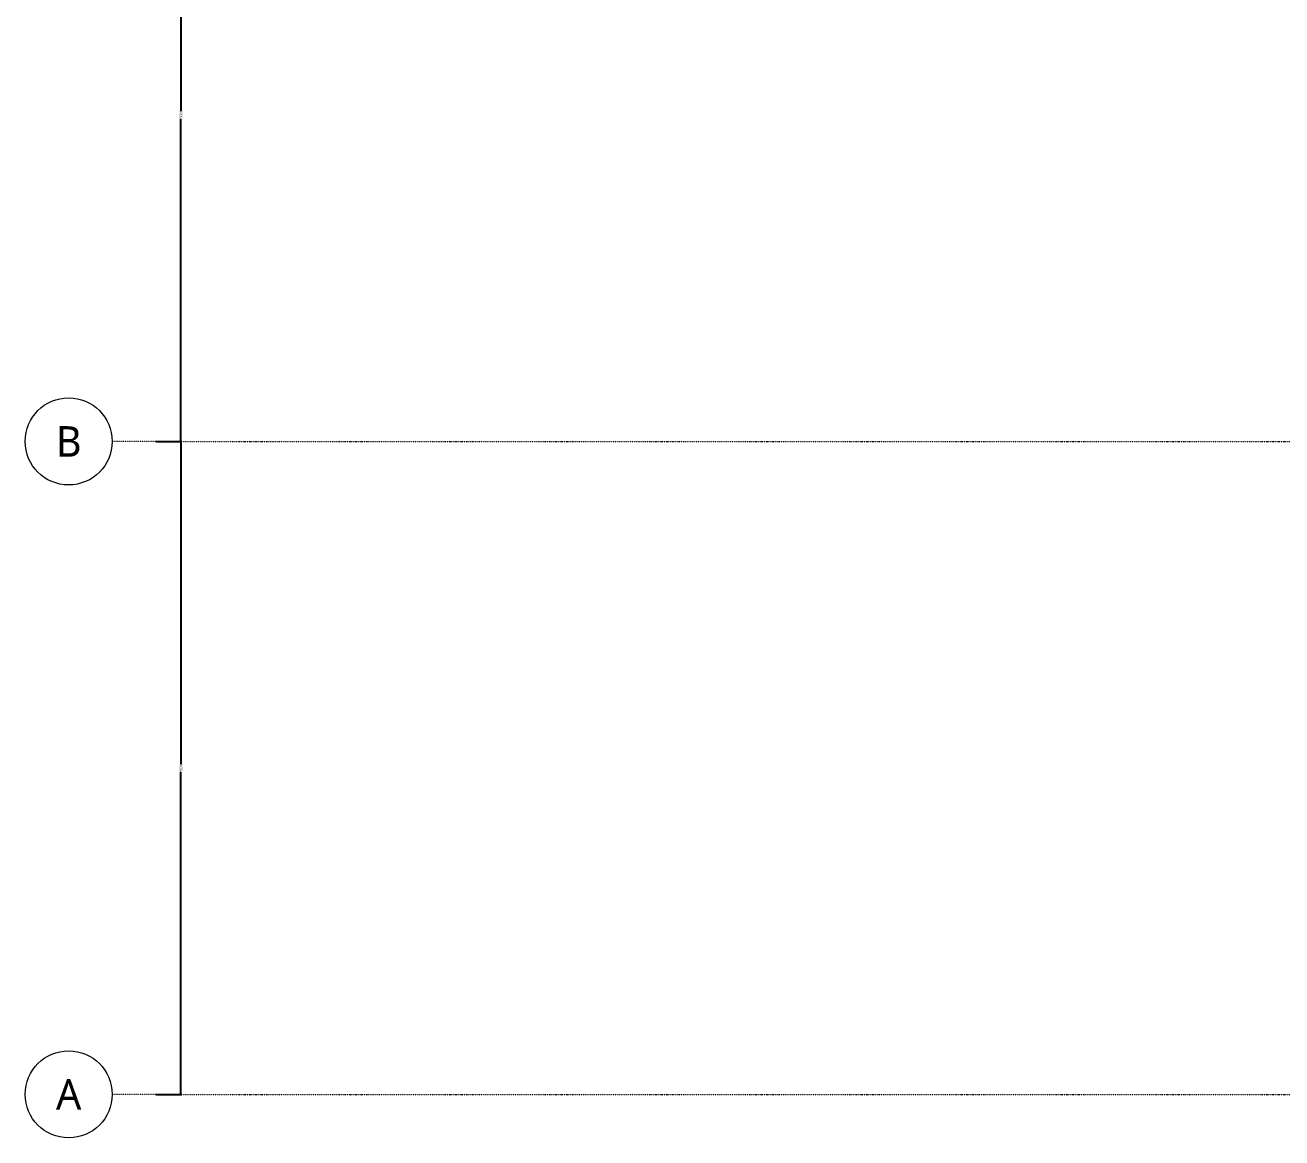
# Model space of a CAD drawing. Extents: x -181672 to 290600, y -29000 to 395522.
# Drawn here: x -32000 to -3131, y -1000 to 24563 of the extents above; entities that cross this region are included whole.
import ezdxf
from ezdxf.enums import TextEntityAlignment as Align

# ---------------------------------------------------------------- set-up
doc = ezdxf.new("R2010")
doc.units = 0
doc.header["$LTSCALE"] = 10
doc.linetypes.add('H12PL2$0$JJP_三點線', pattern=[0.9, 0.3, -0.15, 0, -0.15, 0, -0.15, 0, -0.15])
doc.layers.add('H12PL2$0$A-DIM', color=252, linetype='Continuous')
doc.layers.add('H12PL2$0$S-GRID', color=252, linetype='Continuous')
doc.styles.add('H12PL2$0$dim-txt', font='isocp.shx', dxfattribs={"width": 0.7, "bigfont": 'chineset.shx'})
doc.styles.add('H12PL2$0$Standard', font='', dxfattribs={"width": 0.8})
doc.styles.get('H12PL2$0$Standard').set_extended_font_data('Microsoft JhengHei')
doc.dimstyles.new('H12PL2$0$ARCH-dim-200MM', dxfattribs={"dimscale": 200, "dimtxt": 0.3, "dimasz": 0.1, "dimexe": 0.1, "dimexo": 0.1, "dimgap": 0.05, "dimtad": 1, "dimdec": 0, "dimlfac": 10, "dimrnd": 0.5, "dimdsep": 46, "dimtxsty": 'H12PL2$0$dim-txt', "dimblk": 'H12PL2$0$_Dot', "dimcen": 2, "dimclrd": 256, "dimclre": 256, "dimclrt": 256, "dimadec": 0, "dimazin": 0, "dimtfac": 1, "dimtix": 1, "dimtmove": 2, "dimatfit": 3, "dimldrblk": 'H12PL2$0$_OBLIQUE', "dimfxl": 1, "dimtvp": 1, "dimtolj": 1, "dimarcsym": 0})

# ---------------------------------------------------------------- blocks, each defined once
blk = doc.blocks.new('*D92')
at = {"layer": 'DEFPOINTS', "color": 0, "linetype": 'Continuous', "transparency": 16777216}
for p in [(-29000, 30000), (-29000, 15000), (-28420, 15000)]:
    blk.add_point(p, dxfattribs=at)
at = {"layer": 'H12PL2$0$A-DIM', "linetype": 'Continuous', "lineweight": -2, "transparency": 16777216}
for p, q in [((-28980, 30000), (-28400, 30000)), ((-28420, 29980), (-28420, 22588)), ((-28420, 15020), (-28420, 22412)), ((-28980, 15000), (-28400, 15000))]:
    blk.add_line(p, q, dxfattribs=at)
at = {"layer": 'H12PL2$0$A-DIM', "linetype": 'Continuous', "lineweight": 0, "transparency": 16777216, "insert": (-28420, 22500), "char_height": 60, "attachment_point": 5, "rotation": 90, "style": 'H12PL2$0$dim-txt'}
blk.add_mtext('\\A1;150000', dxfattribs=at)
blk = doc.blocks.new('H12PL2$0$_Dot')
blk = doc.blocks.new('H12PL2$0$_OBLIQUE')
at = {"color": 0, "linetype": 'ByBlock', "lineweight": -2}
blk.add_line((-0.5, -0.5), (0.5, 0.5), dxfattribs=at)
blk = doc.blocks.new('*D93')
at = {"layer": 'DEFPOINTS', "color": 0, "linetype": 'Continuous', "transparency": 16777216}
for p in [(-29000, 15000), (-29000, 0), (-28420, 0)]:
    blk.add_point(p, dxfattribs=at)
at = {"layer": 'H12PL2$0$A-DIM', "linetype": 'Continuous', "lineweight": -2, "transparency": 16777216}
for p, q in [((-28980, 15000), (-28400, 15000)), ((-28420, 14980), (-28420, 7588)), ((-28420, 20), (-28420, 7412)), ((-28980, 0), (-28400, 0))]:
    blk.add_line(p, q, dxfattribs=at)
at = {"layer": 'H12PL2$0$A-DIM', "linetype": 'Continuous', "lineweight": 0, "transparency": 16777216, "insert": (-28420, 7500), "char_height": 60, "attachment_point": 5, "rotation": 90, "style": 'H12PL2$0$dim-txt'}
blk.add_mtext('\\A1;150000', dxfattribs=at)
blk = doc.blocks.new('H12PL2')
at = {"layer": 'H12PL2$0$S-GRID', "linetype": 'H12PL2$0$JJP_三點線', "lineweight": 0}
for p, q in [((-29000, 15000), (-30000, 15000)), ((-29000, 15000), (289600, 15000)), ((-29000, 0), (-30000, 0)), ((-29000, 0), (289600, 0))]:
    blk.add_line(p, q, dxfattribs=at)
at = {"layer": 'H12PL2$0$S-GRID', "lineweight": 0}
for centre in [(-31000, 15000), (-31000, 0)]:
    blk.add_circle(centre, 1000, dxfattribs=at)
at = {"layer": 'H12PL2$0$S-GRID', "linetype": 'H12PL2$0$JJP_三點線', "lineweight": 0}
for p in [(-29000, 15000), (-29000, 15000), (-29000, 0), (-29000, 0)]:
    blk.add_point(p, dxfattribs=at)
at = {"layer": 'H12PL2$0$S-GRID', "style": 'H12PL2$0$Standard'}
for s, p in [('B', (-31000, 15350)), ('A', (-31000, 350))]:
    blk.add_text(s, height=700, dxfattribs=at).set_placement(p, align=Align.TOP_CENTER)
at = {"layer": 'H12PL2$0$A-DIM', "linetype": 'Continuous', "lineweight": 0}
for base, p1, p2, picture, middle in [((-28420, 15000), (-29000, 30000), (-29000, 15000), '*D92', (-28420, 22500)), ((-28420, 0), (-29000, 15000), (-29000, 0), '*D93', (-28420, 7500))]:
    dim = blk.add_linear_dim(base=base, p1=p1, p2=p2, angle=270, dimstyle='H12PL2$0$ARCH-dim-200MM', dxfattribs=at)
    dim.commit()
    dim.dimension.update_dxf_attribs({"geometry": picture, "text_midpoint": middle, "dimtype": 128, "text_rotation": 90})

msp = doc.modelspace()

# ---------------------------------------------------------------- block references
msp.add_blockref('H12PL2', (0, 0))

doc.saveas('drawing.dxf')
